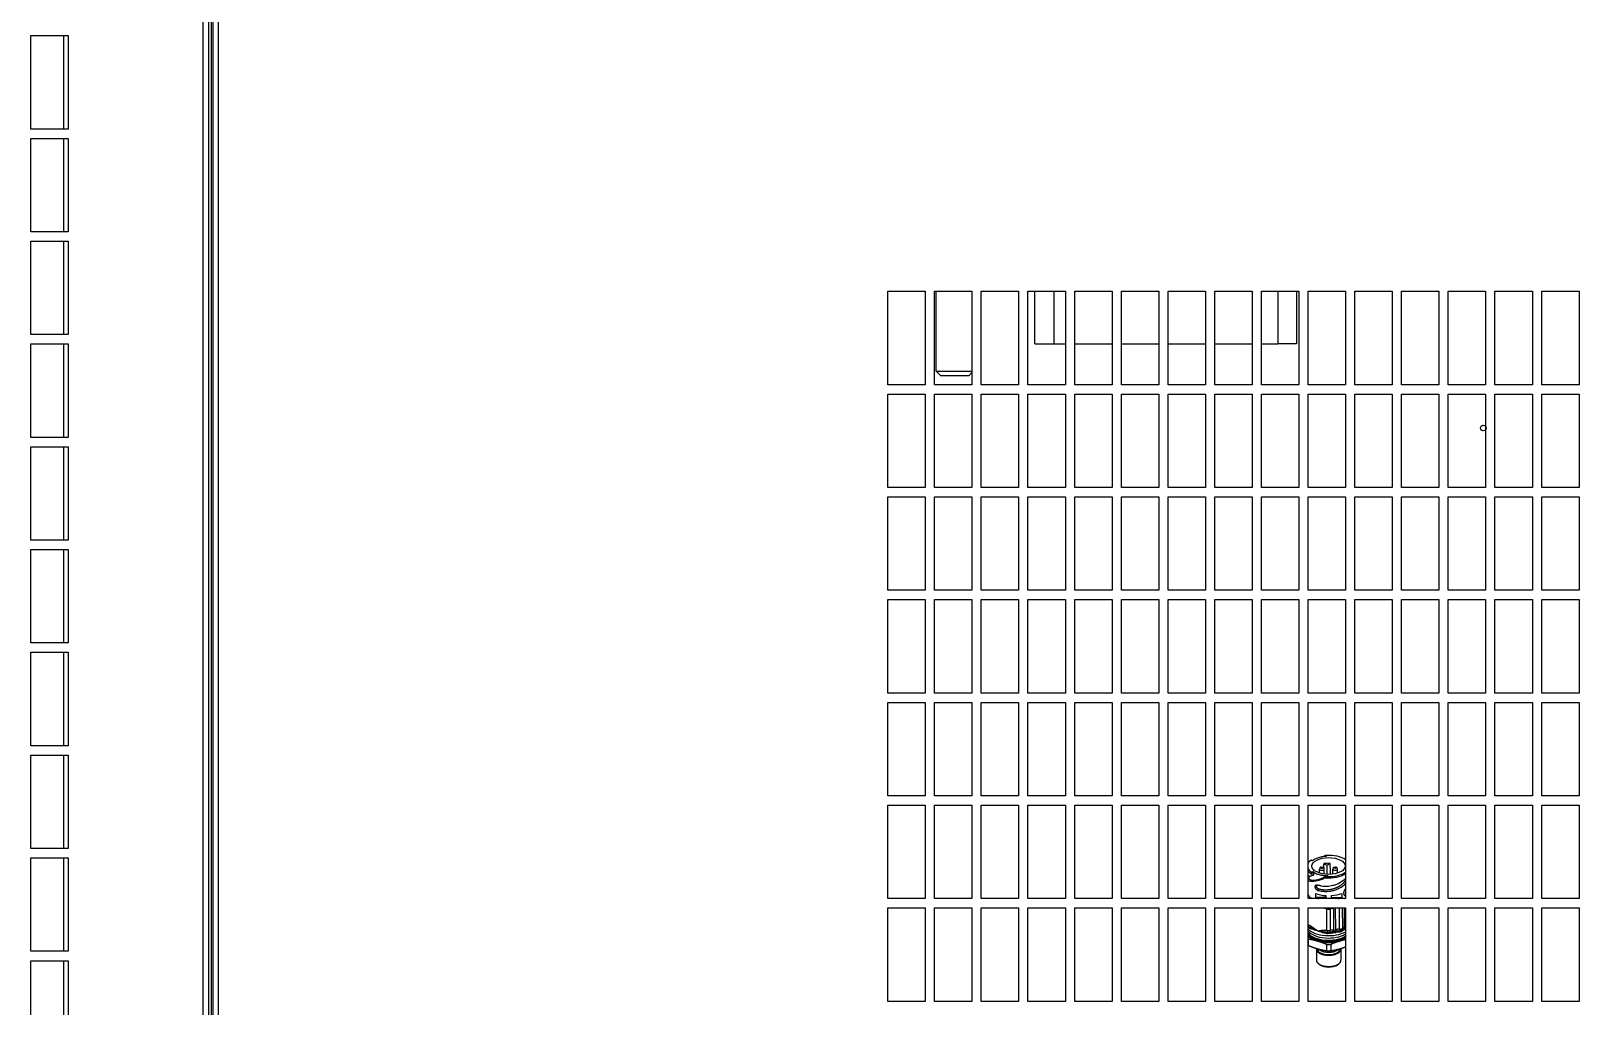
# Model space of a CAD drawing. Extents: x -76427 to 292734, y -42117 to 131250.
# Drawn here: x 12448 to 13276, y 4798 to 5320 of the extents above; entities that cross this region are included whole.
import ezdxf

# ---------------------------------------------------------------- set-up
doc = ezdxf.new("R2010")
doc.units = 0
doc.header["$LTSCALE"] = 10
doc.layers.add('XFM7Q10PV-200K$0$PV-EQ(200K)', color=22, linetype='Continuous')

# ---------------------------------------------------------------- blocks, each defined once
blk = doc.blocks.new('XFM7Q10PV-200K$0$PV-主機 - Mega-V57-CUB_L40')
for p, q in [((-435.02, 692.5), (-385.02, 692.5)), ((-385.02, 692.5), (-385.02, 672.5)), ((-380.02, 672.5), (-380.02, 692.5)), ((-380.02, 692.5), (-330.02, 692.5)), ((-330.02, 692.5), (-330.02, 672.5)), ((-325.02, 672.5), (-325.02, 692.5)), ((-325.02, 692.5), (-275.02, 692.5)), ((-275.02, 692.5), (-275.02, 672.5)), ((-270.02, 672.5), (-270.02, 692.5)), ((-270.02, 692.5), (-220.02, 692.5)), ((-220.02, 692.5), (-220.02, 672.5)), ((-215.02, 672.5), (-215.02, 692.5)), ((-215.02, 692.5), (-165.02, 692.5)), ((-165.02, 692.5), (-165.02, 672.5)), ((-160.02, 672.5), (-160.02, 692.5)), ((-160.02, 692.5), (-110.02, 692.5)), ((-110.02, 692.5), (-110.02, 672.5)), ((-105.02, 672.5), (-105.02, 692.5)), ((-105.02, 692.5), (-55.02, 692.5)), ((-55.02, 692.5), (-55.02, 672.5)), ((-50.02, 672.5), (-50.02, 692.5)), ((-50.02, 692.5), (-0.02, 692.5)), ((-0.02, 692.5), (-0.02, 672.5)), ((4.98, 672.5), (4.98, 692.5)), ((4.98, 692.5), (54.98, 692.5)), ((54.98, 692.5), (54.98, 672.5)), ((59.98, 672.5), (59.98, 692.5)), ((59.98, 692.5), (109.98, 692.5)), ((109.98, 692.5), (109.98, 672.5)), ((-385.02, 675), (-435.02, 675)), ((-385.02, 672.5), (-435.02, 672.5)), ((-330.02, 675), (-380.02, 675)), ((-330.02, 672.5), (-380.02, 672.5)), ((-275.02, 675), (-325.02, 675)), ((-275.02, 672.5), (-325.02, 672.5)), ((-220.02, 675), (-270.02, 675)), ((-220.02, 672.5), (-270.02, 672.5)), ((-165.02, 675), (-215.02, 675)), ((-165.02, 672.5), (-215.02, 672.5)), ((-110.02, 675), (-160.02, 675)), ((-110.02, 672.5), (-160.02, 672.5)), ((-55.02, 675), (-105.02, 675)), ((-55.02, 672.5), (-105.02, 672.5)), ((-0.02, 675), (-50.02, 675)), ((-0.02, 672.5), (-50.02, 672.5)), ((54.98, 675), (4.98, 675)), ((54.98, 672.5), (4.98, 672.5)), ((109.98, 675), (59.98, 675)), ((109.98, 672.5), (59.98, 672.5)), ((918.65, 597.5), (-918.7, 597.5)), ((-917.27, 600.25), (917.23, 600.25)), ((-920.47, 595), (455.21, 595)), ((455.21, 592.25), (-919.04, 592.25)), ((873.65, 596), (-873.7, 596)), ((-406.79, 213.75), (-406.79, 233.75)), ((-406.79, 233.75), (-356.79, 233.75)), ((-356.79, 233.75), (-356.79, 213.75)), ((-351.79, 213.75), (-351.79, 233.75)), ((-351.79, 233.75), (-301.79, 233.75)), ((-301.79, 233.75), (-301.79, 213.75)), ((-296.79, 213.75), (-296.79, 233.75)), ((-296.79, 233.75), (-246.79, 233.75)), ((-246.79, 233.75), (-246.79, 213.75)), ((-241.79, 213.75), (-241.79, 233.75)), ((-241.79, 233.75), (-191.79, 233.75)), ((-191.79, 233.75), (-191.79, 213.75)), ((-186.79, 213.75), (-186.79, 233.75)), ((-186.79, 233.75), (-136.79, 233.75)), ((-136.79, 233.75), (-136.79, 213.75)), ((-131.79, 213.75), (-131.79, 233.75)), ((-131.79, 233.75), (-81.79, 233.75)), ((-81.79, 233.75), (-81.79, 213.75)), ((-76.79, 213.75), (-76.79, 233.75)), ((-76.79, 233.75), (-26.79, 233.75)), ((-26.79, 233.75), (-26.79, 213.75)), ((-356.79, 213.75), (-406.79, 213.75)), ((-406.79, 188.75), (-406.79, 208.75)), ((-406.79, 208.75), (-356.79, 208.75)), ((-356.79, 208.75), (-356.79, 188.75)), ((-301.79, 213.75), (-351.79, 213.75)), ((-351.79, 188.75), (-351.79, 208.75)), ((-351.79, 208.75), (-301.79, 208.75)), ((-301.79, 208.75), (-301.79, 188.75)), ((-246.79, 213.75), (-296.79, 213.75)), ((-296.79, 188.75), (-296.79, 208.75)), ((-296.79, 208.75), (-246.79, 208.75)), ((-246.79, 208.75), (-246.79, 188.75)), ((-191.79, 213.75), (-241.79, 213.75)), ((-241.79, 188.75), (-241.79, 208.75)), ((-241.79, 208.75), (-191.79, 208.75)), ((-191.79, 208.75), (-191.79, 188.75)), ((-136.79, 213.75), (-186.79, 213.75)), ((-186.79, 188.75), (-186.79, 208.75)), ((-186.79, 208.75), (-136.79, 208.75)), ((-136.79, 208.75), (-136.79, 188.75)), ((-81.79, 213.75), (-131.79, 213.75)), ((-131.79, 188.75), (-131.79, 208.75)), ((-131.79, 208.75), (-81.79, 208.75)), ((-81.79, 208.75), (-81.79, 188.75)), ((-26.79, 213.75), (-76.79, 213.75)), ((-76.79, 188.75), (-76.79, 208.75)), ((-76.79, 208.75), (-26.79, 208.75)), ((-72.02, 205.41), (-69.52, 207.91)), ((-69.52, 207.91), (-69.52, 188.75)), ((-69.52, 207.91), (-26.79, 207.91)), ((-26.79, 208.75), (-26.79, 188.75)), ((-72.02, 190.41), (-72.02, 205.41)), ((-356.79, 188.75), (-406.79, 188.75)), ((-406.79, 163.75), (-406.79, 183.75)), ((-406.79, 183.75), (-356.79, 183.75)), ((-356.79, 183.75), (-356.79, 163.75)), ((-301.79, 188.75), (-351.79, 188.75)), ((-351.79, 163.75), (-351.79, 183.75)), ((-351.79, 183.75), (-301.79, 183.75)), ((-301.79, 183.75), (-301.79, 163.75)), ((-246.79, 188.75), (-296.79, 188.75)), ((-296.79, 163.75), (-296.79, 183.75)), ((-296.79, 183.75), (-246.79, 183.75)), ((-246.79, 183.75), (-246.79, 163.75)), ((-191.79, 188.75), (-241.79, 188.75)), ((-241.79, 163.75), (-241.79, 183.75)), ((-241.79, 183.75), (-191.79, 183.75)), ((-191.79, 183.75), (-191.79, 163.75)), ((-136.79, 188.75), (-186.79, 188.75)), ((-186.79, 163.75), (-186.79, 183.75)), ((-186.79, 183.75), (-136.79, 183.75)), ((-136.79, 183.75), (-136.79, 163.75)), ((-81.79, 188.75), (-131.79, 188.75)), ((-131.79, 163.75), (-131.79, 183.75)), ((-131.79, 183.75), (-81.79, 183.75)), ((-81.79, 183.75), (-81.79, 163.75)), ((-26.79, 188.75), (-76.79, 188.75)), ((-76.79, 163.75), (-76.79, 183.75)), ((-76.79, 183.75), (-26.79, 183.75)), ((-72.02, 190.41), (-70.36, 188.75)), ((-26.79, 183.75), (-26.79, 163.75)), ((-356.79, 163.75), (-406.79, 163.75)), ((-406.79, 138.75), (-406.79, 158.75)), ((-406.79, 158.75), (-356.79, 158.75)), ((-356.79, 158.75), (-356.79, 138.75)), ((-301.79, 163.75), (-351.79, 163.75)), ((-351.79, 138.75), (-351.79, 158.75)), ((-351.79, 158.75), (-301.79, 158.75)), ((-301.79, 158.75), (-301.79, 138.75)), ((-246.79, 163.75), (-296.79, 163.75)), ((-296.79, 138.75), (-296.79, 158.75)), ((-296.79, 158.75), (-246.79, 158.75)), ((-246.79, 158.75), (-246.79, 138.75)), ((-191.79, 163.75), (-241.79, 163.75)), ((-241.79, 138.75), (-241.79, 158.75)), ((-241.79, 158.75), (-191.79, 158.75)), ((-191.79, 158.75), (-191.79, 138.75)), ((-136.79, 163.75), (-186.79, 163.75)), ((-186.79, 138.75), (-186.79, 158.75)), ((-186.79, 158.75), (-136.79, 158.75)), ((-136.79, 158.75), (-136.79, 138.75)), ((-81.79, 163.75), (-131.79, 163.75)), ((-131.79, 138.75), (-131.79, 158.75)), ((-131.79, 158.75), (-81.79, 158.75)), ((-81.79, 158.75), (-81.79, 138.75)), ((-26.79, 163.75), (-76.79, 163.75)), ((-76.79, 138.75), (-76.79, 158.75)), ((-76.79, 158.75), (-26.79, 158.75)), ((-26.79, 158.75), (-26.79, 138.75)), ((-55.02, 155), (-26.79, 155)), ((-55.02, 155), (-55.02, 145)), ((-26.79, 145), (-55.02, 145)), ((-55.02, 145), (-55.02, 138.75)), ((-356.79, 138.75), (-406.79, 138.75)), ((-406.79, 113.75), (-406.79, 133.75)), ((-406.79, 133.75), (-356.79, 133.75)), ((-356.79, 133.75), (-356.79, 113.75)), ((-301.79, 138.75), (-351.79, 138.75)), ((-351.79, 113.75), (-351.79, 133.75)), ((-351.79, 133.75), (-301.79, 133.75)), ((-301.79, 133.75), (-301.79, 113.75)), ((-246.79, 138.75), (-296.79, 138.75)), ((-296.79, 113.75), (-296.79, 133.75)), ((-296.79, 133.75), (-246.79, 133.75)), ((-246.79, 133.75), (-246.79, 113.75)), ((-191.79, 138.75), (-241.79, 138.75)), ((-241.79, 113.75), (-241.79, 133.75)), ((-241.79, 133.75), (-191.79, 133.75)), ((-191.79, 133.75), (-191.79, 113.75)), ((-136.79, 138.75), (-186.79, 138.75)), ((-186.79, 113.75), (-186.79, 133.75)), ((-186.79, 133.75), (-136.79, 133.75)), ((-136.79, 133.75), (-136.79, 113.75)), ((-81.79, 138.75), (-131.79, 138.75)), ((-131.79, 113.75), (-131.79, 133.75)), ((-131.79, 133.75), (-81.79, 133.75)), ((-81.79, 133.75), (-81.79, 113.75)), ((-26.79, 138.75), (-76.79, 138.75)), ((-76.79, 113.75), (-76.79, 133.75)), ((-76.79, 133.75), (-26.79, 133.75)), ((-55.02, 133.75), (-55.02, 113.75)), ((-26.79, 133.75), (-26.79, 113.75)), ((-356.79, 113.75), (-406.79, 113.75)), ((-406.79, 88.75), (-406.79, 108.75)), ((-406.79, 108.75), (-356.79, 108.75)), ((-356.79, 108.75), (-356.79, 88.75)), ((-301.79, 113.75), (-351.79, 113.75)), ((-351.79, 88.75), (-351.79, 108.75)), ((-351.79, 108.75), (-301.79, 108.75)), ((-301.79, 108.75), (-301.79, 88.75)), ((-246.79, 113.75), (-296.79, 113.75)), ((-296.79, 88.75), (-296.79, 108.75)), ((-296.79, 108.75), (-246.79, 108.75)), ((-246.79, 108.75), (-246.79, 88.75)), ((-191.79, 113.75), (-241.79, 113.75)), ((-241.79, 88.75), (-241.79, 108.75)), ((-241.79, 108.75), (-191.79, 108.75)), ((-191.79, 108.75), (-191.79, 88.75)), ((-136.79, 113.75), (-186.79, 113.75)), ((-186.79, 88.75), (-186.79, 108.75)), ((-186.79, 108.75), (-136.79, 108.75)), ((-136.79, 108.75), (-136.79, 88.75)), ((-81.79, 113.75), (-131.79, 113.75)), ((-131.79, 88.75), (-131.79, 108.75)), ((-131.79, 108.75), (-81.79, 108.75)), ((-81.79, 108.75), (-81.79, 88.75)), ((-26.79, 113.75), (-76.79, 113.75)), ((-76.79, 88.75), (-76.79, 108.75)), ((-76.79, 108.75), (-26.79, 108.75)), ((-55.02, 108.75), (-55.02, 88.75)), ((-26.79, 108.75), (-26.79, 88.75)), ((-356.79, 88.75), (-406.79, 88.75)), ((-406.79, 63.75), (-406.79, 83.75)), ((-406.79, 83.75), (-356.79, 83.75)), ((-356.79, 83.75), (-356.79, 63.75)), ((-301.79, 88.75), (-351.79, 88.75)), ((-351.79, 63.75), (-351.79, 83.75)), ((-351.79, 83.75), (-301.79, 83.75)), ((-301.79, 83.75), (-301.79, 63.75)), ((-246.79, 88.75), (-296.79, 88.75)), ((-296.79, 63.75), (-296.79, 83.75)), ((-296.79, 83.75), (-246.79, 83.75)), ((-246.79, 83.75), (-246.79, 63.75)), ((-191.79, 88.75), (-241.79, 88.75)), ((-241.79, 63.75), (-241.79, 83.75)), ((-241.79, 83.75), (-191.79, 83.75)), ((-191.79, 83.75), (-191.79, 63.75)), ((-136.79, 88.75), (-186.79, 88.75)), ((-186.79, 63.75), (-186.79, 83.75)), ((-186.79, 83.75), (-136.79, 83.75)), ((-136.79, 83.75), (-136.79, 63.75)), ((-81.79, 88.75), (-131.79, 88.75)), ((-131.79, 63.75), (-131.79, 83.75)), ((-131.79, 83.75), (-81.79, 83.75)), ((-81.79, 83.75), (-81.79, 63.75)), ((-26.79, 88.75), (-76.79, 88.75)), ((-76.79, 63.75), (-76.79, 83.75)), ((-76.79, 83.75), (-26.79, 83.75)), ((-55.02, 83.75), (-55.02, 63.75)), ((-26.79, 83.75), (-26.79, 63.75)), ((-356.79, 63.75), (-406.79, 63.75)), ((-406.79, 38.75), (-406.79, 58.75)), ((-406.79, 58.75), (-356.79, 58.75)), ((-356.79, 58.75), (-356.79, 38.75)), ((-301.79, 63.75), (-351.79, 63.75)), ((-351.79, 38.75), (-351.79, 58.75)), ((-351.79, 58.75), (-301.79, 58.75)), ((-301.79, 58.75), (-301.79, 38.75)), ((-246.79, 63.75), (-296.79, 63.75)), ((-296.79, 38.75), (-296.79, 58.75)), ((-296.79, 58.75), (-246.79, 58.75)), ((-246.79, 58.75), (-246.79, 38.75)), ((-191.79, 63.75), (-241.79, 63.75)), ((-241.79, 38.75), (-241.79, 58.75)), ((-241.79, 58.75), (-191.79, 58.75)), ((-191.79, 58.75), (-191.79, 38.75)), ((-136.79, 63.75), (-186.79, 63.75)), ((-186.79, 38.75), (-186.79, 58.75)), ((-186.79, 58.75), (-136.79, 58.75)), ((-136.79, 58.75), (-136.79, 38.75)), ((-81.79, 63.75), (-131.79, 63.75)), ((-131.79, 38.75), (-131.79, 58.75)), ((-131.79, 58.75), (-81.79, 58.75)), ((-81.79, 58.75), (-81.79, 38.75)), ((-26.79, 63.75), (-76.79, 63.75)), ((-76.79, 38.75), (-76.79, 58.75)), ((-76.79, 58.75), (-26.79, 58.75)), ((-55.02, 58.75), (-55.02, 38.75)), ((-26.79, 58.75), (-26.79, 38.75)), ((-356.79, 38.75), (-406.79, 38.75)), ((-406.79, 13.75), (-406.79, 33.75)), ((-406.79, 33.75), (-356.79, 33.75)), ((-356.79, 33.75), (-356.79, 13.75)), ((-301.79, 38.75), (-351.79, 38.75)), ((-351.79, 13.75), (-351.79, 33.75)), ((-351.79, 33.75), (-301.79, 33.75)), ((-301.79, 33.75), (-301.79, 13.75)), ((-246.79, 38.75), (-296.79, 38.75)), ((-296.79, 13.75), (-296.79, 33.75)), ((-296.79, 33.75), (-246.79, 33.75)), ((-246.79, 33.75), (-246.79, 13.75)), ((-191.79, 38.75), (-241.79, 38.75)), ((-241.79, 13.75), (-241.79, 33.75)), ((-241.79, 33.75), (-191.79, 33.75)), ((-191.79, 33.75), (-191.79, 13.75)), ((-136.79, 38.75), (-186.79, 38.75)), ((-186.79, 13.75), (-186.79, 33.75)), ((-186.79, 33.75), (-136.79, 33.75)), ((-136.79, 33.75), (-136.79, 13.75)), ((-81.79, 38.75), (-131.79, 38.75)), ((-131.79, 13.75), (-131.79, 33.75)), ((-131.79, 33.75), (-81.79, 33.75)), ((-81.79, 33.75), (-81.79, 13.75)), ((-26.79, 38.75), (-76.79, 38.75)), ((-76.79, 13.75), (-76.79, 33.75)), ((-76.79, 33.75), (-26.79, 33.75)), ((-55.02, 33.75), (-55.02, 25)), ((-26.79, 33.75), (-26.79, 13.75)), ((-26.79, 25), (-55.02, 25)), ((-55.02, 15), (-55.02, 25)), ((-356.79, 13.75), (-406.79, 13.75)), ((-406.79, -11.25), (-406.79, 8.75)), ((-406.79, 8.75), (-356.79, 8.75)), ((-373.56, 8.68), (-376.84, 8.67)), ((-356.79, 8.75), (-356.79, -11.25)), ((-301.79, 13.75), (-351.79, 13.75)), ((-351.79, -11.25), (-351.79, 8.75)), ((-351.79, 8.75), (-301.79, 8.75)), ((-351.79, 8.08), (-351.65, 8.56)), ((-351.79, 8.56), (-351.65, 8.56)), ((-301.79, 8.75), (-301.79, -11.25)), ((-246.79, 13.75), (-296.79, 13.75)), ((-296.79, -11.25), (-296.79, 8.75)), ((-296.79, 8.75), (-246.79, 8.75)), ((-246.79, 8.75), (-246.79, -11.25)), ((-191.79, 13.75), (-241.79, 13.75)), ((-241.79, -11.25), (-241.79, 8.75)), ((-241.79, 8.75), (-191.79, 8.75)), ((-191.79, 8.75), (-191.79, -11.25)), ((-136.79, 13.75), (-186.79, 13.75)), ((-186.79, -11.25), (-186.79, 8.75)), ((-186.79, 8.75), (-136.79, 8.75)), ((-136.79, 8.75), (-136.79, -11.25)), ((-81.79, 13.75), (-131.79, 13.75)), ((-131.79, -11.25), (-131.79, 8.75)), ((-131.79, 8.75), (-81.79, 8.75)), ((-81.79, 8.75), (-81.79, -11.25)), ((-26.79, 13.75), (-76.79, 13.75)), ((-76.79, -11.25), (-76.79, 8.75)), ((-76.79, 8.75), (-26.79, 8.75)), ((-26.79, 15), (-55.02, 15)), ((-26.79, 8.75), (-26.79, -11.25)), ((-387.21, 2.44), (-386.72, 3.14)), ((-378.85, 4.37), (-384.81, 4.36)), ((-372.05, 7.26), (-371.99, 7.34)), ((-356.79, 0.63), (-357.31, -1.19)), ((-356.79, 0.11), (-357.15, -1.14)), ((-349.11, 4.81), (-351.27, 4.81)), ((-351.25, -0.69), (-351.27, 4.81)), ((-346.78, 3.01), (-347.39, 3.7)), ((-346.94, 2.35), (-346.94, 2.35)), ((-345.24, 4.13), (-345.8, 4.98)), ((-344.68, 4.13), (-345.24, 4.98)), ((-342.44, 8.05), (-342.09, 6.84)), ((-342.1, 5.19), (-342.1, 5.19)), ((-342.1, 5.18), (-342.1, 5.18)), ((-338.73, 0.11), (-336.03, 0.11)), ((-338.19, 2.61), (-336.03, 2.61)), ((-337.45, 6.26), (-337.72, 6.99)), ((-337.47, 6.3), (-337.47, 6.3)), ((-333.11, 0.39), (-333.91, -1.21)), ((-331.61, 6.66), (-331.37, 7.42)), ((-331.21, 7.22), (-331.4, 7.48)), ((-331.28, 7.03), (-331.21, 7.22)), ((-331.28, 7.03), (-331.28, 7.03)), ((-387.19, -6.89), (-386.7, -7.59)), ((-376.37, -1.05), (-379.65, -1.05)), ((-376.37, -3.32), (-379.65, -3.32)), ((-368.77, -1.22), (-357.31, -1.2)), ((-368.76, -3.22), (-357.31, -3.2)), ((-368.64, -4.97), (-356.8, -4.95)), ((-368.5, -5.97), (-356.79, -5.95)), ((-368.11, -7.99), (-356.79, -7.97)), ((-357.31, -3.21), (-356.79, -4.96)), ((-357.15, -1.14), (-356.79, -1.14)), ((-357.14, -3.26), (-356.79, -3.26)), ((-357.14, -3.26), (-356.79, -4.47)), ((-351.25, -0.69), (-351.79, -0.7)), ((-351.79, -0.7), (-350.2, -0.7)), ((-351.79, -3.7), (-350.19, -3.7)), ((-350.2, -0.69), (-351.25, -0.69)), ((-351.25, -3.7), (-351.23, -9.19)), ((-347.25, -0.13), (-347.25, -0.13)), ((-347.16, -2.16), (-347.16, -2.16)), ((-339.74, -1.14), (-340.29, -1.04)), ((-339.58, -1.75), (-340.03, -1.72)), ((-333.91, -1.21), (-338.85, -1.22)), ((-338.72, -4.39), (-336.02, -4.39)), ((-338.18, -6.89), (-336.01, -6.89)), ((-333.91, -1.21), (-332.95, -3.1)), ((-329.19, -1.04), (-328.75, -0.95)), ((-356.79, -11.25), (-406.79, -11.25)), ((-406.79, -36.25), (-406.79, -16.25)), ((-406.79, -16.25), (-356.79, -16.25)), ((-378.83, -8.79), (-384.79, -8.8)), ((-367.61, -9.72), (-356.79, -9.7)), ((-367.11, -10.72), (-356.79, -10.71)), ((-356.79, -16.25), (-356.79, -36.25)), ((-301.79, -11.25), (-351.79, -11.25)), ((-351.79, -36.25), (-351.79, -16.25)), ((-351.79, -16.25), (-301.79, -16.25)), ((-349.07, -9.19), (-351.23, -9.19)), ((-344.41, -9.05), (-344.41, -9.05)), ((-342.06, -11.25), (-342.04, -11.18)), ((-301.79, -16.25), (-301.79, -36.25)), ((-246.79, -11.25), (-296.79, -11.25)), ((-296.79, -36.25), (-296.79, -16.25)), ((-296.79, -16.25), (-246.79, -16.25)), ((-246.79, -16.25), (-246.79, -36.25)), ((-191.79, -11.25), (-241.79, -11.25)), ((-241.79, -36.25), (-241.79, -16.25)), ((-241.79, -16.25), (-191.79, -16.25)), ((-191.79, -16.25), (-191.79, -36.25)), ((-136.79, -11.25), (-186.79, -11.25)), ((-186.79, -36.25), (-186.79, -16.25)), ((-186.79, -16.25), (-136.79, -16.25)), ((-136.79, -16.25), (-136.79, -36.25)), ((-81.79, -11.25), (-131.79, -11.25)), ((-131.79, -36.25), (-131.79, -16.25)), ((-131.79, -16.25), (-81.79, -16.25)), ((-81.79, -16.25), (-81.79, -36.25)), ((-26.79, -11.25), (-76.79, -11.25)), ((-76.79, -36.25), (-76.79, -16.25)), ((-76.79, -16.25), (-26.79, -16.25)), ((-26.79, -16.25), (-26.79, -36.25)), ((-356.79, -36.25), (-406.79, -36.25)), ((-406.79, -61.25), (-406.79, -41.25)), ((-406.79, -41.25), (-356.79, -41.25)), ((-356.79, -41.25), (-356.79, -61.25)), ((-301.79, -36.25), (-351.79, -36.25)), ((-351.79, -61.25), (-351.79, -41.25)), ((-351.79, -41.25), (-301.79, -41.25)), ((-301.79, -41.25), (-301.79, -61.25)), ((-246.79, -36.25), (-296.79, -36.25)), ((-296.79, -61.25), (-296.79, -41.25)), ((-296.79, -41.25), (-246.79, -41.25)), ((-246.79, -41.25), (-246.79, -61.25)), ((-191.79, -36.25), (-241.79, -36.25)), ((-241.79, -61.25), (-241.79, -41.25)), ((-241.79, -41.25), (-191.79, -41.25)), ((-191.79, -41.25), (-191.79, -61.25)), ((-136.79, -36.25), (-186.79, -36.25)), ((-186.79, -61.25), (-186.79, -41.25)), ((-186.79, -41.25), (-136.79, -41.25)), ((-136.79, -41.25), (-136.79, -61.25)), ((-81.79, -36.25), (-131.79, -36.25)), ((-131.79, -61.25), (-131.79, -41.25)), ((-131.79, -41.25), (-81.79, -41.25)), ((-81.79, -41.25), (-81.79, -61.25)), ((-26.79, -36.25), (-76.79, -36.25)), ((-76.79, -61.25), (-76.79, -41.25)), ((-76.79, -41.25), (-26.79, -41.25)), ((-26.79, -41.25), (-26.79, -61.25)), ((-356.79, -61.25), (-406.79, -61.25)), ((-406.79, -86.25), (-406.79, -66.25)), ((-406.79, -66.25), (-356.79, -66.25)), ((-356.79, -66.25), (-356.79, -86.25)), ((-301.79, -61.25), (-351.79, -61.25)), ((-351.79, -86.25), (-351.79, -66.25)), ((-351.79, -66.25), (-301.79, -66.25)), ((-301.79, -66.25), (-301.79, -86.25)), ((-246.79, -61.25), (-296.79, -61.25)), ((-296.79, -86.25), (-296.79, -66.25)), ((-296.79, -66.25), (-246.79, -66.25)), ((-246.79, -66.25), (-246.79, -86.25)), ((-191.79, -61.25), (-241.79, -61.25)), ((-241.79, -86.25), (-241.79, -66.25)), ((-241.79, -66.25), (-191.79, -66.25)), ((-191.79, -66.25), (-191.79, -86.25)), ((-136.79, -61.25), (-186.79, -61.25)), ((-186.79, -86.25), (-186.79, -66.25)), ((-186.79, -66.25), (-136.79, -66.25)), ((-136.79, -66.25), (-136.79, -86.25)), ((-81.79, -61.25), (-131.79, -61.25)), ((-131.79, -86.25), (-131.79, -66.25)), ((-131.79, -66.25), (-81.79, -66.25)), ((-81.79, -66.25), (-81.79, -86.25)), ((-26.79, -61.25), (-76.79, -61.25)), ((-76.79, -86.25), (-76.79, -66.25)), ((-76.79, -66.25), (-26.79, -66.25)), ((-26.79, -66.25), (-26.79, -86.25)), ((-356.79, -86.25), (-406.79, -86.25)), ((-301.79, -86.25), (-351.79, -86.25)), ((-246.79, -86.25), (-296.79, -86.25)), ((-191.79, -86.25), (-241.79, -86.25)), ((-136.79, -86.25), (-186.79, -86.25)), ((-81.79, -86.25), (-131.79, -86.25)), ((-26.79, -86.25), (-76.79, -86.25)), ((-406.79, -111.25), (-406.79, -91.25)), ((-406.79, -91.25), (-356.79, -91.25)), ((-356.79, -91.25), (-356.79, -111.25)), ((-351.79, -111.25), (-351.79, -91.25)), ((-351.79, -91.25), (-301.79, -91.25)), ((-301.79, -91.25), (-301.79, -111.25)), ((-296.79, -111.25), (-296.79, -91.25)), ((-296.79, -91.25), (-246.79, -91.25)), ((-246.79, -91.25), (-246.79, -111.25)), ((-241.79, -111.25), (-241.79, -91.25)), ((-241.79, -91.25), (-191.79, -91.25)), ((-191.79, -91.25), (-191.79, -111.25)), ((-186.79, -111.25), (-186.79, -91.25)), ((-186.79, -91.25), (-136.79, -91.25)), ((-136.79, -91.25), (-136.79, -111.25)), ((-131.79, -111.25), (-131.79, -91.25)), ((-131.79, -91.25), (-81.79, -91.25)), ((-81.79, -91.25), (-81.79, -111.25)), ((-76.79, -111.25), (-76.79, -91.25)), ((-76.79, -91.25), (-26.79, -91.25)), ((-26.79, -91.25), (-26.79, -111.25)), ((-356.79, -111.25), (-406.79, -111.25)), ((-301.79, -111.25), (-351.79, -111.25)), ((-246.79, -111.25), (-296.79, -111.25)), ((-191.79, -111.25), (-241.79, -111.25)), ((-136.79, -111.25), (-186.79, -111.25)), ((-81.79, -111.25), (-131.79, -111.25)), ((-26.79, -111.25), (-76.79, -111.25)), ((-406.79, -136.25), (-406.79, -116.25)), ((-406.79, -116.25), (-356.79, -116.25)), ((-356.79, -116.25), (-356.79, -136.25)), ((-351.79, -136.25), (-351.79, -116.25)), ((-351.79, -116.25), (-301.79, -116.25)), ((-301.79, -116.25), (-301.79, -136.25)), ((-296.79, -136.25), (-296.79, -116.25)), ((-296.79, -116.25), (-246.79, -116.25)), ((-246.79, -116.25), (-246.79, -136.25)), ((-241.79, -136.25), (-241.79, -116.25)), ((-241.79, -116.25), (-191.79, -116.25)), ((-191.79, -116.25), (-191.79, -136.25)), ((-186.79, -136.25), (-186.79, -116.25)), ((-186.79, -116.25), (-136.79, -116.25)), ((-136.79, -116.25), (-136.79, -136.25)), ((-131.79, -136.25), (-131.79, -116.25)), ((-131.79, -116.25), (-81.79, -116.25)), ((-81.79, -116.25), (-81.79, -136.25)), ((-76.79, -136.25), (-76.79, -116.25)), ((-76.79, -116.25), (-26.79, -116.25)), ((-26.79, -116.25), (-26.79, -136.25)), ((-356.79, -136.25), (-406.79, -136.25)), ((-301.79, -136.25), (-351.79, -136.25)), ((-246.79, -136.25), (-296.79, -136.25)), ((-191.79, -136.25), (-241.79, -136.25)), ((-136.79, -136.25), (-186.79, -136.25)), ((-81.79, -136.25), (-131.79, -136.25)), ((-26.79, -136.25), (-76.79, -136.25))]:
    blk.add_line(p, q)
blk.add_circle((-100.02, -85), 1.5)
for centre, start, end in [((-336.03, 1.36), 30.62164, 90.08465), ((-336.03, 1.36), 270.08465, 329.54766), ((-336.01, -5.64), 30.62164, 90.08465), ((-336.01, -5.64), 270.08465, 329.54766)]:
    blk.add_arc(centre, 1.25, start, end)
for centre, major_axis, ratio, start_param, end_param in [((-373.03, -2.2), (0.02, -13.25), 0.50111, 3.738635, 3.748905), ((-369.36, -2.2), (-0.02, 11.3), 0.50111, 0.249931, 2.499299), ((-368.58, -2.2), (-0.02, 11.7), 0.50111, 0.360305, 2.454993), ((-369.36, -2.2), (-0.02, 12), 0.50111, 0.421347, 1.045174), ((-368.23, -2.2), (-0.02, 11.7), 0.50111, 0.360428, 2.455062), ((-368.21, -2.2), (-0.02, 11.7), 0.50111, 0.360436, 2.455066), ((-369.75, -2.2), (-0.02, 13.25), 0.50111, 0.597692, 0.607313), ((-367, -2.19), (-0.02, 11.75), 0.50111, 0.371957, 2.450121), ((-365.61, -2.19), (0.02, -12), 0.50111, 3.564063, 5.56714), ((-368.1, 8.98), (-1.18, 0.53), 0.813374, 2.201702, 3.085629), ((-367.89, 9.31), (-0.982, 0.843), 0.750511, 2.424944, 3.106397), ((-367.55, 9.61), (-0.77, 1.04), 0.655726, 2.586742, 2.980992), ((-365.04, 7.81), (-1.85, 0.74), 0.371478, 5.899262, 6.282819), ((-365.04, 7.81), (-1.85, 0.74), 0.371478, 6.282819, 6.282956), ((-347.79, -2.16), (-0.02, 11.8), 0.50111, 0.389029, 0.740068), ((-350.56, 7.32), (0, 2.5), 0.50111, 0.959732, 1.049706), ((-334.81, -2.15), (-0.02, 11.8), 0.50111, 0.393284, 0.712159), ((-334.37, -2.15), (-0.02, 11.3), 0.50111, 0.267752, 0.629165), ((-334.37, -2.15), (-0.02, 11.3), 0.50111, 5.720791, 6.013953), ((-334.81, -2.15), (0.02, -11.8), 0.50111, 2.524016, 2.746827), ((-385.54, -2.22), (-0.01, 5.72), 0.50111, 0.617577, 2.524016), ((-384.8, -2.22), (0.01, -6.58), 0.50111, 3.141593, 6.283185), ((-378.84, -2.21), (0.01, -6.58), 0.50111, 3.058402, 6.366376), ((-378.65, -2.21), (0.01, -6.2), 0.50111, 3.16709, 6.257688), ((-377.75, -2.21), (-0.01, 5.6), 0.50111, 0.565701, 2.575892), ((-375.16, -2.21), (-0.01, 9.45), 0.50111, 0.728575, 2.41208), ((-369.36, -2.2), (-0.02, 12), 0.50111, 1.045174, 2.092372), ((-369.18, -2.2), (-0.02, 11.1), 0.50111, 0.472709, 2.523865), ((-368.67, -2.2), (-0.02, 11.6), 0.50111, 0.617577, 2.465578), ((-346.49, -2.16), (-0.02, 11.8), 0.50111, 0.938327, 1.107812), ((-344.33, -2.16), (0.02, -11.8), 0.50111, 4.07992, 4.587434), ((-347.3, 1.33), (0, -1.25), 0.50111, 0.098129, 0.098142), ((-347.3, 1.33), (0, 1.25), 0.50111, 5.67014, 5.670162), ((-336.03, 1.36), (0, 1.25), 0.50111, 0, 3.141593), ((-336.03, 1.36), (-0.001, 0.9), 0.50111, 4.346412, 5.078366), ((-335.45, 1.36), (0.001, -0.6), 0.50111, 6.037513, 9.670451), ((-337.4, -2.15), (0.01, -8.94), 0.50111, 1.46325, 1.858383), ((-373.03, -2.2), (0.02, -13.25), 0.50111, 4.624629, 4.796103), ((-369.75, -2.2), (-0.02, 13.25), 0.50111, 1.483036, 1.65451), ((-369.36, -2.2), (-0.02, 12), 0.50111, 2.092372, 2.424845), ((-371.13, -1.59), (1.27, -0.25), 0.06017, 0.041159, 1.049469), ((-371.13, -2.86), (1.27, 0.26), 0.057455, 5.234259, 6.242538), ((-370.76, -4.72), (1.27, 0.27), 0.097049, 0.37089, 1.023017), ((-370.5, -6.58), (1.3, 0.07), 0.348518, 0.406477, 1.058606), ((-367.91, -2.21), (1.96, -0.33), 0.487284, 2.105518, 3.093657), ((-367.91, -2.22), (1.96, 0.34), 0.489571, 3.188908, 4.176872), ((-370.38, -8.31), (1.29, 0.08), 0.489515, 0.073171, 1.08143), ((-367.77, -3.96), (2, -0.03), 0.562291, 3.592993, 4.274009), ((-367.5, -5.96), (-1.93, -0.52), 0.146342, 5.218182, 5.899193), ((-367.12, -7.98), (1.98, 0.2), 0.056573, 2.090382, 3.078301), ((-367.9, -2.21), (0, 2), 0.50111, 1.048799, 2.095998), ((-367.11, -7.98), (0, 2), 0.50111, 1.572397, 2.619597), ((-356.43, -2.2), (0, -2.02), 0.50111, 4.190391, 5.237589), ((-356.22, -2.2), (0, -2.12), 0.50111, 4.190391, 5.237589), ((-357.72, -0.86), (-0.655, 0.188), 0.431491, 2.35806, 2.739684), ((-357.71, -3.55), (-0.654, -0.191), 0.433891, 3.542647, 3.924271), ((-357.2, -5.3), (-0.654, -0.191), 0.433891, 3.912157, 3.924271), ((-357.65, -5.95), (0, 1.98), 0.50111, 5.224907, 5.237589), ((-346.49, -2.16), (-0.02, 11.8), 0.50111, 2.027884, 2.208283), ((-350.62, -0.7), (-0.85, -0.002), 0.002171, 4.184042, 8.382049), ((-344.33, -2.16), (0.02, -11.8), 0.50111, 4.842361, 5.349876), ((-334.81, -2.15), (-0.02, 11.8), 0.50111, 1.436864, 2.451323), ((-334.37, -2.15), (-0.02, 11.3), 0.50111, 1.532001, 2.506982), ((-336.01, -5.64), (0, 1.25), 0.50111, 0, 3.141593), ((-336.01, -5.64), (-0.001, 0.9), 0.50111, 4.346412, 5.078366), ((-335.43, -5.64), (0.001, -0.6), 0.50111, 6.037513, 9.670451), ((-334.37, -2.15), (0.02, -11.3), 0.50111, 0.63313, 1.676362), ((-370.06, -9.41), (1.14, 0.61), 0.361232, 0.13127, 0.896292), ((-367.12, -7.99), (1.66, 1.1), 0.804855, 3.144519, 3.956162), ((-369.24, -10.91), (1.12, 0.66), 0.496388, 0.200536, 0.852662), ((-366.61, -8.99), (-1.9, -0.64), 0.864494, 0.351191, 1.032207), ((-347.79, -2.16), (-0.02, 11.8), 0.50111, 2.395628, 2.448772), ((-347.54, -11.38), (-2.95, 1.16), 0.462646, 0.498092, 0.633562), ((-342.13, -10.4), (0.644, -0.554), 0.748356, 5.219848, 5.219986)]:
    blk.add_ellipse(centre, major_axis=major_axis, ratio=ratio, start_param=start_param, end_param=end_param)
for centre, major_axis in [((-334.37, -2.15), (-0.01, 8.97)), ((-335.23, 1.36), (-0.001, 0.833)), ((-335.21, -5.64), (-0.001, 0.833))]:
    blk.add_ellipse(centre, major_axis=major_axis, ratio=0.50111)
for points, degree, knots in [([(-376.84, 8.67), (-377.07, 8.15), (-377.28, 7.64), (-377.48, 7.16), (-377.86, 6.18), (-378.19, 5.24), (-378.35, 4.76), (-378.5, 4.29), (-378.64, 3.81)], 5, [6.302585, 6.302585, 6.302585, 6.302585, 6.302585, 6.302585, 27.372017, 27.372017, 27.372017, 50.496054, 50.496054, 50.496054, 50.496054, 50.496054, 50.496054]), ([(-374.57, 3.82), (-374.43, 4.29), (-374.3, 4.77), (-374.18, 5.25), (-373.97, 6.18), (-373.79, 7.17), (-373.7, 7.65), (-373.63, 8.15), (-373.56, 8.68)], 5, [52.895846, 52.895846, 52.895846, 52.895846, 52.895846, 52.895846, 76.019886, 76.019886, 76.019886, 97.089321, 97.089321, 97.089321, 97.089321, 97.089321, 97.089321]), ([(-369.02, 3.79), (-369.02, 3.79), (-369.01, 3.8), (-369.01, 3.8), (-368.93, 3.91), (-368.84, 4.03), (-368.76, 4.14), (-368.17, 4.95), (-367.58, 5.77), (-367.03, 6.64), (-366.62, 7.3), (-366.22, 8), (-365.92, 8.75)], 3, [0, 0, 0, 0, 0.028371, 0.028371, 0.028371, 0.655272, 0.655272, 0.655272, 5.204814, 5.204814, 5.204814, 8.70012, 8.70012, 8.70012, 8.70012]), ([(-339.43, 8.75), (-339.43, 8.74), (-339.44, 8.72), (-339.52, 8.51), (-339.58, 8.29), (-339.62, 8.05)], 3, [-0.1684396, -0.1684396, -0.1684396, -0.1684396, -0.1563059, -0.1563059, 0, 0, 0, 0]), ([(-378.64, 3.81), (-378.77, 3.33), (-378.9, 2.86), (-379.02, 2.38), (-379.23, 1.44), (-379.42, 0.46), (-379.5, -0.02), (-379.58, -0.52), (-379.65, -1.05)], 5, [50.496054, 50.496054, 50.496054, 50.496054, 50.496054, 50.496054, 73.620095, 73.620095, 73.620095, 94.690887, 94.690887, 94.690887, 94.690887, 94.690887, 94.690887]), ([(-376.37, -1.05), (-376.13, -0.52), (-375.92, -0.02), (-375.72, 0.47), (-375.34, 1.45), (-375.01, 2.38), (-374.85, 2.86), (-374.71, 3.34), (-374.57, 3.82)], 5, [8.70102, 8.70102, 8.70102, 8.70102, 8.70102, 8.70102, 29.771808, 29.771808, 29.771808, 52.895846, 52.895846, 52.895846, 52.895846, 52.895846, 52.895846]), ([(-369.02, 3.79), (-369.02, 3.78), (-369.02, 3.77), (-369.03, 3.77), (-369.04, 3.74), (-369.04, 3.72), (-369.05, 3.7), (-369.09, 3.59), (-369.14, 3.49), (-369.18, 3.38), (-369.53, 2.41), (-369.82, 1.37), (-370.05, 0.36), (-370.16, -0.09), (-370.25, -0.53), (-370.34, -0.95), (-370.39, -1.19), (-370.44, -1.42), (-370.48, -1.64)], 3, [0, 0, 0, 0, 0.044405, 0.044405, 0.044405, 0.177231, 0.177231, 0.177231, 0.819884, 0.819884, 0.819884, 6.562577, 6.562577, 6.562577, 9.067771, 9.067771, 9.067771, 10.50462, 10.50462, 10.50462, 10.50462]), ([(-369.02, 3.79), (-369.04, 3.7), (-369.05, 3.62), (-369.07, 3.54), (-369.13, 3.2), (-369.19, 2.86), (-369.23, 2.61), (-369.33, 2), (-369.41, 1.39), (-369.46, 1.03), (-369.56, 0.25), (-369.66, -0.55), (-369.72, -0.98), (-369.78, -1.41), (-369.86, -1.83)], 5, [0, 0, 0, 0, 0, 0, 0.819884, 0.819884, 0.819884, 3.281289, 3.281289, 3.281289, 6.562577, 6.562577, 6.562577, 10.50461, 10.50461, 10.50461, 10.50461, 10.50461, 10.50461]), ([(-369.02, 3.79), (-369.01, 3.81), (-369, 3.84), (-368.99, 3.87), (-368.95, 3.98), (-368.91, 4.08), (-368.87, 4.16), (-368.75, 4.49), (-368.62, 4.81), (-368.52, 5.04), (-368.27, 5.61), (-368.01, 6.16), (-367.86, 6.48), (-367.59, 7.04), (-367.33, 7.57), (-367.22, 7.8), (-367.11, 8.02), (-367.01, 8.24)], 5, [0, 0, 0, 0, 0, 0, 0.270741, 0.270741, 0.270741, 1.075702, 1.075702, 1.075702, 3.52809, 3.52809, 3.52809, 7.05618, 7.05618, 7.05618, 9.811257, 9.811257, 9.811257, 9.811257, 9.811257, 9.811257]), ([(-369.02, 3.79), (-368.81, 4.95), (-368.5, 6), (-368.18, 6.83), (-368.03, 7.24), (-367.87, 7.6), (-367.75, 7.89)], 3, [0, 0, 0, 0, 7.05618, 7.05618, 7.05618, 10.503212, 10.503212, 10.503212, 10.503212]), ([(-369.02, 3.79), (-369.01, 3.71), (-368.99, 3.64), (-368.98, 3.56), (-368.9, 3.03), (-368.82, 2.5), (-368.75, 1.95), (-368.68, 1.32), (-368.63, 0.67), (-368.65, -0.03), (-368.66, -0.41), (-368.7, -0.81), (-368.77, -1.22)], 3, [0, 0, 0, 0, 0.425409, 0.425409, 0.425409, 3.403202, 3.403202, 3.403202, 6.85563, 6.85563, 6.85563, 8.773828, 8.773828, 8.773828, 8.773828]), ([(-347.39, 3.7), (-347.5, 3.31), (-347.59, 2.91), (-347.75, 2.09), (-347.81, 1.67), (-347.94, 0.39), (-347.97, -0.48), (-347.89, -1.96), (-347.83, -2.56), (-347.62, -3.9), (-347.45, -4.66), (-347.01, -6.12), (-346.75, -6.82), (-345.95, -8.53), (-345.36, -9.48), (-344.4, -10.64), (-344.11, -10.96), (-343.81, -11.25)], 3, [0, 0, 0, 0, 0.133961, 0.133961, 0.267899, 0.267899, 0.535926, 0.535926, 0.714399, 0.714399, 0.945549, 0.945549, 1.176604, 1.176604, 1.534564, 1.534564, 1.679749, 1.679749, 1.679749, 1.679749]), ([(-347.39, 3.7), (-347.34, 3.86), (-347.27, 4.02), (-347.07, 4.32), (-346.94, 4.46), (-346.65, 4.7), (-346.49, 4.8), (-346.24, 4.9), (-346.15, 4.93), (-345.97, 4.97), (-345.88, 4.98), (-345.8, 4.98)], 3, [-0.2260437, -0.2260437, -0.2260437, -0.2260437, -0.1713884, -0.1713884, -0.1131901, -0.1131901, -0.0586216, -0.0586216, -0.0293443, -0.0293443, 0, 0, 0, 0]), ([(-342.04, -11.18), (-342.81, -10.69), (-343.53, -10.1), (-344.2, -9.41), (-345.08, -8.25), (-345.8, -6.92), (-346.01, -6.46), (-346.4, -5.54), (-346.7, -4.57), (-346.84, -4.07), (-347.11, -2.83), (-347.25, -1.57), (-347.28, -0.81), (-347.25, 0.44), (-347.09, 1.64), (-347.01, 2.11), (-346.9, 2.56), (-346.78, 3.01)], 5, [0, 0, 0, 0, 0, 0, 5.781602, 5.781602, 5.781602, 8.606914, 8.606914, 8.606914, 11.401319, 11.401319, 11.401319, 15.563908, 15.563908, 15.563908, 18.35307, 18.35307, 18.35307, 18.35307, 18.35307, 18.35307]), ([(-346.78, 3.01), (-346.73, 3.18), (-346.64, 3.35), (-346.53, 3.51), (-346.23, 3.81), (-345.86, 4.02), (-345.64, 4.09), (-345.43, 4.13), (-345.24, 4.13)], 5, [0, 0, 0, 0, 0, 0, 1.036453, 1.036453, 1.036453, 2.225796, 2.225796, 2.225796, 2.225796, 2.225796, 2.225796]), ([(-341.03, -11.25), (-341.48, -10.84), (-341.89, -10.38), (-343.07, -8.87), (-343.72, -7.7), (-344.47, -5.79), (-344.68, -5.12), (-345.1, -3.43), (-345.25, -2.39), (-345.37, -0.3), (-345.33, 0.73), (-345.2, 1.72)], 3, [0.213655, 0.213655, 0.213655, 0.213655, 0.419662, 0.419662, 0.840416, 0.840416, 1.050346, 1.050346, 1.365767, 1.365767, 1.681224, 1.681224, 1.681224, 1.681224]), ([(-345.24, 4.98), (-345.15, 4.98), (-345.07, 4.97), (-344.92, 4.93), (-344.85, 4.9), (-344.68, 4.8), (-344.59, 4.7), (-344.46, 4.47), (-344.43, 4.33), (-344.42, 4.03), (-344.44, 3.87), (-344.49, 3.71)], 3, [-0.2271249, -0.2271249, -0.2271249, -0.2271249, -0.1975715, -0.1975715, -0.1680301, -0.1680301, -0.1133888, -0.1133888, -0.0559549, -0.0559549, 0, 0, 0, 0]), ([(-345.14, 1.86), (-345.05, 1.98), (-344.96, 2.12), (-344.83, 2.4), (-344.78, 2.55), (-344.75, 2.69)], 3, [0, 0, 0, 0, 0.04776671, 0.04776671, 0.09549992, 0.09549992, 0.09549992, 0.09549992]), ([(-344.49, 3.71), (-344.54, 3.54), (-344.58, 3.38), (-344.67, 3.04), (-344.71, 2.87), (-344.75, 2.7)], 3, [-0.113565, -0.113565, -0.113565, -0.113565, -0.0567826, -0.0567826, 0, 0, 0, 0]), ([(-344.68, 4.13), (-344.59, 4.13), (-344.51, 4.13), (-344.43, 4.11), (-344.43, 4.11), (-344.42, 4.11)], 3, [-0.21221659, -0.21221659, -0.21221659, -0.21221659, -0.18251638, -0.18251638, -0.18164632, -0.18164632, -0.18164632, -0.18164632]), ([(-340.67, -0.58), (-340.99, 0.04), (-341.27, 0.67), (-341.75, 1.9), (-341.95, 2.51), (-342.21, 3.5), (-342.3, 3.89), (-342.52, 5.02), (-342.59, 5.73), (-342.61, 7.01), (-342.56, 7.57), (-342.44, 8.05)], 3, [-1.204747, -1.204747, -1.204747, -1.204747, -0.979144, -0.979144, -0.753198, -0.753198, -0.602858, -0.602858, -0.301684, -0.301684, 0, 0, 0, 0]), ([(-339.74, -1.14), (-339.89, -0.9), (-340.04, -0.66), (-340.17, -0.42), (-340.57, 0.3), (-340.91, 1.01), (-341.11, 1.48), (-341.47, 2.4), (-341.74, 3.28), (-341.85, 3.7), (-342.06, 4.68), (-342.16, 5.56), (-342.17, 6.03), (-342.15, 6.46), (-342.09, 6.84)], 5, [0, 0, 0, 0, 0, 0, 1.649122, 1.649122, 1.649122, 4.845493, 4.845493, 4.845493, 7.944458, 7.944458, 7.944458, 12.275516, 12.275516, 12.275516, 12.275516, 12.275516, 12.275516]), ([(-342.09, 6.84), (-342.01, 7.33), (-341.88, 7.73), (-341.69, 8.01), (-341.43, 8.2), (-341.14, 8.24), (-341.11, 8.24), (-341.08, 8.25), (-341.06, 8.25)], 5, [0, 0, 0, 0, 0, 0, 5.781602, 5.781602, 5.781602, 6.323083, 6.323083, 6.323083, 6.323083, 6.323083, 6.323083]), ([(-339.62, 8.05), (-339.65, 7.91), (-339.67, 7.75), (-339.7, 7.43), (-339.71, 7.26), (-339.71, 7.08)], 3, [-0.1866267, -0.1866267, -0.1866267, -0.1866267, -0.0933154, -0.0933154, 0, 0, 0, 0]), ([(-338.68, 6.78), (-338.76, 6.75), (-338.84, 6.73), (-338.99, 6.69), (-339.07, 6.68), (-339.25, 6.68), (-339.34, 6.69), (-339.5, 6.74), (-339.57, 6.78), (-339.65, 6.87), (-339.67, 6.91), (-339.7, 6.99), (-339.71, 7.03), (-339.71, 7.08)], 3, [0.000001, 0.000001, 0.000001, 0.000001, 0.024675, 0.024675, 0.0493422, 0.0493422, 0.0846107, 0.0846107, 0.1202958, 0.1202958, 0.1447457, 0.1447457, 0.1691654, 0.1691654, 0.1691654, 0.1691654]), ([(-337.45, 6.26), (-337.75, 5.82), (-338.03, 5.33), (-338.54, 4.18), (-338.76, 3.53), (-339.14, 2.16), (-339.29, 1.44), (-339.51, -0.11), (-339.57, -0.91), (-339.58, -1.75)], 3, [-0.9494212, -0.9494212, -0.9494212, -0.9494212, -0.7249513, -0.7249513, -0.4867596, -0.4867596, -0.2511167, -0.2511167, -0.0000018, -0.0000018, -0.0000018, -0.0000018]), ([(-339.25, 5.89), (-339.22, 5.83), (-339.18, 5.77), (-339.11, 5.72), (-338.91, 5.63), (-338.63, 5.62), (-338.45, 5.64), (-338.09, 5.75), (-337.77, 5.94), (-337.63, 6.04), (-337.53, 6.15), (-337.45, 6.26)], 5, [0.186933, 0.186933, 0.186933, 0.186933, 0.186933, 0.186933, 0.854762, 0.854762, 0.854762, 1.860049, 1.860049, 1.860049, 2.793787, 2.793787, 2.793787, 2.793787, 2.793787, 2.793787]), ([(-337.72, 6.99), (-337.76, 6.93), (-337.81, 6.88), (-337.87, 6.84), (-337.99, 6.78), (-338.14, 6.75), (-338.2, 6.74), (-338.31, 6.74), (-338.45, 6.74), (-338.52, 6.75), (-338.6, 6.76), (-338.68, 6.78)], 5, [0.000001, 0.000001, 0.000001, 0.000001, 0.000001, 0.000001, 4.287306, 4.287306, 4.287306, 6.630387, 6.630387, 6.630387, 8.458292, 8.458292, 8.458292, 8.458292, 8.458292, 8.458292]), ([(-329.19, -1.04), (-329.23, -0.3), (-329.31, 0.42), (-329.56, 1.87), (-329.72, 2.59), (-330.13, 3.93), (-330.37, 4.55), (-330.94, 5.7), (-331.25, 6.21), (-331.61, 6.66)], 3, [-0.9494212, -0.9494212, -0.9494212, -0.9494212, -0.7249513, -0.7249513, -0.4867596, -0.4867596, -0.2511167, -0.2511167, -0.0000018, -0.0000018, -0.0000018, -0.0000018]), ([(-331.37, 7.42), (-331.32, 7.36), (-331.28, 7.31), (-331.23, 7.24), (-331.21, 7.22), (-331.21, 7.22)], 3, [-0.07472731, -0.07472731, -0.07472731, -0.07472731, -0.04046417, -0.04046417, 0, 0, 0, 0]), ([(-331.21, 7.2), (-331.21, 7.21), (-331.21, 7.21), (-331.21, 7.22), (-331.21, 7.22), (-331.21, 7.22)], 3, [0.000001, 0.000001, 0.000001, 0.000001, 0.02982992, 0.02982992, 0.05965767, 0.05965767, 0.05965767, 0.05965767]), ([(-329, 0.07), (-329.07, 0.12), (-329.13, 0.15), (-329.24, 0.19), (-329.27, 0.2), (-329.3, 0.21)], 3, [0.000001, 0.000001, 0.000001, 0.000001, 0.02467503, 0.02467503, 0.03593112, 0.03593112, 0.03593112, 0.03593112]), ([(-328.75, -0.95), (-328.75, -0.85), (-328.76, -0.75), (-328.77, -0.66), (-328.8, -0.5), (-328.84, -0.34), (-328.86, -0.29), (-328.89, -0.18), (-328.93, -0.07), (-328.95, -0.03), (-328.98, 0.02), (-329, 0.07)], 5, [0.000001, 0.000001, 0.000001, 0.000001, 0.000001, 0.000001, 4.287306, 4.287306, 4.287306, 6.630387, 6.630387, 6.630387, 8.458292, 8.458292, 8.458292, 8.458292, 8.458292, 8.458292]), ([(-379.65, -3.32), (-379.57, -3.85), (-379.5, -4.35), (-379.41, -4.83), (-379.23, -5.82), (-379.02, -6.75), (-378.9, -7.24), (-378.77, -7.71), (-378.63, -8.19)], 5, [8.70102, 8.70102, 8.70102, 8.70102, 8.70102, 8.70102, 29.771808, 29.771808, 29.771808, 52.895846, 52.895846, 52.895846, 52.895846, 52.895846, 52.895846]), ([(-378.63, -8.19), (-378.49, -8.67), (-378.34, -9.14), (-378.18, -9.62), (-377.97, -10.24), (-377.73, -10.87), (-377.68, -10.99), (-377.63, -11.12), (-377.58, -11.25)], 5, [52.895846, 52.895846, 52.895846, 52.895846, 52.895846, 52.895846, 76.019886, 76.019886, 76.019886, 81.756324, 81.756324, 81.756324, 81.756324, 81.756324, 81.756324]), ([(-374.56, -8.18), (-374.7, -7.71), (-374.85, -7.23), (-375.01, -6.75), (-375.34, -5.81), (-375.72, -4.83), (-375.92, -4.34), (-376.13, -3.84), (-376.37, -3.32)], 5, [52.895846, 52.895846, 52.895846, 52.895846, 52.895846, 52.895846, 76.019886, 76.019886, 76.019886, 97.090678, 97.090678, 97.090678, 97.090678, 97.090678, 97.090678]), ([(-373.84, -11.25), (-373.86, -11.12), (-373.88, -10.99), (-373.91, -10.86), (-374.04, -10.23), (-374.18, -9.62), (-374.3, -9.14), (-374.42, -8.66), (-374.56, -8.18)], 5, [23.985937, 23.985937, 23.985937, 23.985937, 23.985937, 23.985937, 29.771808, 29.771808, 29.771808, 52.895846, 52.895846, 52.895846, 52.895846, 52.895846, 52.895846]), ([(-370.12, -4.48), (-370.05, -4.76), (-369.99, -5.09), (-369.95, -5.41), (-369.92, -5.67), (-369.9, -5.93), (-369.89, -6.15)], 3, [0.56422, 0.56422, 0.56422, 0.56422, 2.282202, 2.282202, 2.282202, 3.690675, 3.690675, 3.690675, 3.690675]), ([(-369.52, -8.7), (-369.71, -8.36), (-369.78, -8.12), (-369.81, -7.77), (-369.81, -7.75), (-369.81, -7.73), (-369.81, -7.71)], 3, [0.544609, 0.544609, 0.544609, 0.544609, 2.816323, 2.816323, 2.816323, 2.944826, 2.944826, 2.944826, 2.944826]), ([(-369.58, -4.42), (-369.54, -4.75), (-369.5, -5.11), (-369.45, -5.47), (-369.41, -5.76), (-369.36, -6.06), (-369.32, -6.34)], 3, [0.564234, 0.564234, 0.564234, 0.564234, 2.282218, 2.282218, 2.282218, 3.690675, 3.690675, 3.690675, 3.690675]), ([(-369.1, -8.18), (-369.11, -8.06), (-369.12, -7.93), (-369.13, -7.8), (-369.17, -7.44), (-369.22, -7.07), (-369.25, -6.83), (-369.28, -6.58), (-369.32, -6.34)], 5, [1.277286, 1.277286, 1.277286, 1.277286, 1.277286, 1.277286, 2.445759, 2.445759, 2.445759, 4.622737, 4.622737, 4.622737, 4.622737, 4.622737, 4.622737]), ([(-368.64, -4.97), (-368.65, -5.01), (-368.66, -5.05), (-368.68, -5.09), (-368.71, -5.23), (-368.72, -5.37), (-368.69, -5.51), (-368.67, -5.6), (-368.63, -5.7), (-368.59, -5.8), (-368.56, -5.85), (-368.53, -5.91), (-368.5, -5.97)], 3, [2.058573, 2.058573, 2.058573, 2.058573, 2.411887, 2.411887, 2.411887, 3.506435, 3.506435, 3.506435, 4.239422, 4.239422, 4.239422, 4.648622, 4.648622, 4.648622, 4.648622]), ([(-340.67, -0.58), (-340.61, -0.66), (-340.55, -0.73), (-340.42, -0.89), (-340.36, -0.96), (-340.29, -1.04)], 3, [0.00000099, 0.00000099, 0.00000099, 0.00000099, 0.02982991, 0.02982991, 0.05965766, 0.05965766, 0.05965766, 0.05965766]), ([(-340.03, -1.72), (-340.03, -1.6), (-340.05, -1.49), (-340.14, -1.26), (-340.21, -1.14), (-340.29, -1.04)], 3, [-0.07472731, -0.07472731, -0.07472731, -0.07472731, -0.04046417, -0.04046417, 0, 0, 0, 0]), ([(-339.58, -1.75), (-339.58, -1.73), (-339.58, -1.7), (-339.58, -1.65), (-339.59, -1.63), (-339.59, -1.59), (-339.59, -1.57), (-339.6, -1.54), (-339.6, -1.52), (-339.61, -1.47), (-339.61, -1.45), (-339.63, -1.39), (-339.64, -1.35), (-339.68, -1.25), (-339.71, -1.2), (-339.74, -1.14)], 3, [-0.06549705, -0.06549705, -0.06549705, -0.06549705, -0.05776086, -0.05776086, -0.05132005, -0.05132005, -0.04570002, -0.04570002, -0.03978424, -0.03978424, -0.03275821, -0.03275821, -0.02026742, -0.02026742, 0, 0, 0, 0]), ([(-368.77, -9.1), (-368.89, -8.92), (-368.98, -8.72), (-369.05, -8.48), (-369.06, -8.44), (-369.06, -8.41)], 3, [0, 0, 0, 0, 0.06494769, 0.06494769, 0.07459396, 0.07459396, 0.07459396, 0.07459396]), ([(-368.75, -10.06), (-368.61, -10.28), (-368.48, -10.52), (-368.36, -10.76), (-368.28, -10.93), (-368.2, -11.1), (-368.14, -11.25)], 3, [0.56422, 0.56422, 0.56422, 0.56422, 2.282202, 2.282202, 2.282202, 3.58631, 3.58631, 3.58631, 3.58631]), ([(-368.2, -10.15), (-368.18, -10.21), (-368.15, -10.27), (-368.12, -10.33), (-368.03, -10.51), (-367.94, -10.7), (-367.84, -10.9), (-367.78, -11.02), (-367.72, -11.13), (-367.66, -11.25)], 3, [0.564238, 0.564238, 0.564238, 0.564238, 0.982384, 0.982384, 0.982384, 2.282202, 2.282202, 2.282202, 3.036193, 3.036193, 3.036193, 3.036193]), ([(-367.11, -10.72), (-367.12, -10.75), (-367.12, -10.77), (-367.12, -10.8), (-367.13, -10.88), (-367.1, -10.98), (-367.04, -11.09), (-367.01, -11.14), (-366.97, -11.19), (-366.92, -11.25)], 3, [2.058572, 2.058572, 2.058572, 2.058572, 2.411887, 2.411887, 2.411887, 3.506435, 3.506435, 3.506435, 4.043077, 4.043077, 4.043077, 4.043077]), ([(-349.05, -10.27), (-349.38, -10.27), (-349.68, -10.35), (-350.14, -10.64), (-350.31, -10.84), (-350.44, -11.1), (-350.47, -11.18), (-350.49, -11.25)], 3, [0.9807268, 0.9807268, 0.9807268, 0.9807268, 1.0961862, 1.0961862, 1.2116455, 1.2116455, 1.2521144, 1.2521144, 1.2521144, 1.2521144]), ([(-349.05, -10.27), (-348.71, -10.27), (-348.33, -10.35), (-347.59, -10.64), (-347.22, -10.83), (-346.78, -11.1), (-346.66, -11.17), (-346.55, -11.25)], 3, [-0.9807268, -0.9807268, -0.9807268, -0.9807268, -0.8652674, -0.8652674, -0.749808, -0.749808, -0.7082832, -0.7082832, -0.7082832, -0.7082832])]:
    blk.add_open_spline(points, degree=degree, knots=knots)
for points, degree in [([(-367.56, 8.19), (-367.48, 8.28), (-367.39, 8.36), (-367.25, 8.47)], 3), ([(-367.25, 8.47), (-367.12, 8.56), (-366.99, 8.66), (-366.85, 8.75)], 3), ([(-367.01, 8.24), (-366.97, 8.34), (-366.92, 8.45), (-366.88, 8.55)], 3), ([(-366.88, 8.55), (-366.86, 8.62), (-366.82, 8.68), (-366.79, 8.75)], 3), ([(-342.21, 8.75), (-342.3, 8.55), (-342.38, 8.31), (-342.44, 8.05)], 3), ([(-339.46, 8.66), (-339.48, 8.69), (-339.51, 8.72), (-339.53, 8.75)], 3), ([(-367.75, 7.89), (-367.7, 8.01), (-367.64, 8.1), (-367.56, 8.19)], 3), ([(-345.24, 4.98), (-345.42, 4.98), (-345.61, 4.98), (-345.8, 4.98)], 3), ([(-345.24, 4.13), (-345.12, 4.13), (-345.01, 4.13), (-344.9, 4.13), (-344.79, 4.13), (-344.68, 4.13)], 5), ([(-345.2, 1.72), (-345.19, 1.77), (-345.17, 1.82), (-345.14, 1.86)], 3), ([(-341.06, 8.25), (-340.57, 8.25), (-340.07, 8.25), (-339.58, 8.25)], 3), ([(-339.25, 5.89), (-339.39, 6.24), (-339.54, 6.59), (-339.68, 6.94)], 3), ([(-335.24, 0.39), (-334.53, 0.39), (-333.82, 0.39), (-333.11, 0.39)], 3), ([(-331.28, 7.03), (-331.35, 6.85), (-331.41, 6.66), (-331.48, 6.48)], 3), ([(-331.21, 7.2), (-331.28, 6.95), (-331.35, 6.69), (-331.42, 6.41)], 3), ([(-370.48, -2.79), (-370.54, -2.53), (-370.55, -2.32), (-370.55, -2.12), (-370.54, -1.9), (-370.48, -1.64)], 5), ([(-370.12, -4.48), (-370.25, -3.89), (-370.37, -3.31), (-370.48, -2.79)], 3), ([(-369.86, -2.6), (-369.9, -2.38), (-369.9, -2.22), (-369.9, -2.05), (-369.86, -1.83)], 4), ([(-369.81, -7.71), (-369.83, -7.25), (-369.86, -6.72), (-369.89, -6.15)], 3), ([(-369.58, -4.42), (-369.66, -3.81), (-369.74, -3.2), (-369.86, -2.6)], 3), ([(-369.06, -8.41), (-369.07, -8.37), (-369.08, -8.33), (-369.09, -8.28), (-369.09, -8.23), (-369.1, -8.18)], 5), ([(-368.64, -4.97), (-368.63, -4.63), (-368.64, -4.29), (-368.66, -3.94), (-368.7, -3.58), (-368.76, -3.22)], 5), ([(-368.11, -7.99), (-368.16, -7.56), (-368.22, -7.15), (-368.3, -6.75), (-368.4, -6.35), (-368.5, -5.97)], 5), ([(-338.84, -3.13), (-336.88, -3.12), (-334.91, -3.11), (-332.95, -3.1)], 3), ([(-368.75, -10.06), (-369.02, -9.61), (-369.28, -9.14), (-369.52, -8.7)], 3), ([(-369.06, -8.41), (-369.06, -8.41), (-369.06, -8.41), (-369.06, -8.41), (-369.06, -8.41), (-369.06, -8.41)], 5), ([(-368.66, -9.28), (-368.69, -9.22), (-368.73, -9.16), (-368.77, -9.1)], 3), ([(-368.2, -10.15), (-368.29, -9.98), (-368.38, -9.81), (-368.47, -9.63), (-368.57, -9.45), (-368.66, -9.28)], 5), ([(-367.11, -10.72), (-367.18, -10.53), (-367.26, -10.34), (-367.35, -10.14), (-367.46, -9.93), (-367.61, -9.72)], 5), ([(-341.92, -11.25), (-341.94, -11.24), (-341.97, -11.22), (-341.99, -11.21), (-342.02, -11.19), (-342.04, -11.18)], 5)]:
    blk.add_open_spline(points, degree=degree)
blk = doc.blocks.new('XFM7Q10PV-200K')
at = {"layer": 'XFM7Q10PV-200K$0$PV-EQ(200K)', "rotation": 90}
blk.add_blockref('XFM7Q10PV-200K$0$PV-主機 - Mega-V57-CUB_L40', (13140, 5207.41), dxfattribs=at)

msp = doc.modelspace()

# ---------------------------------------------------------------- block references
msp.add_blockref('XFM7Q10PV-200K', (0, 0))

doc.saveas('drawing.dxf')
